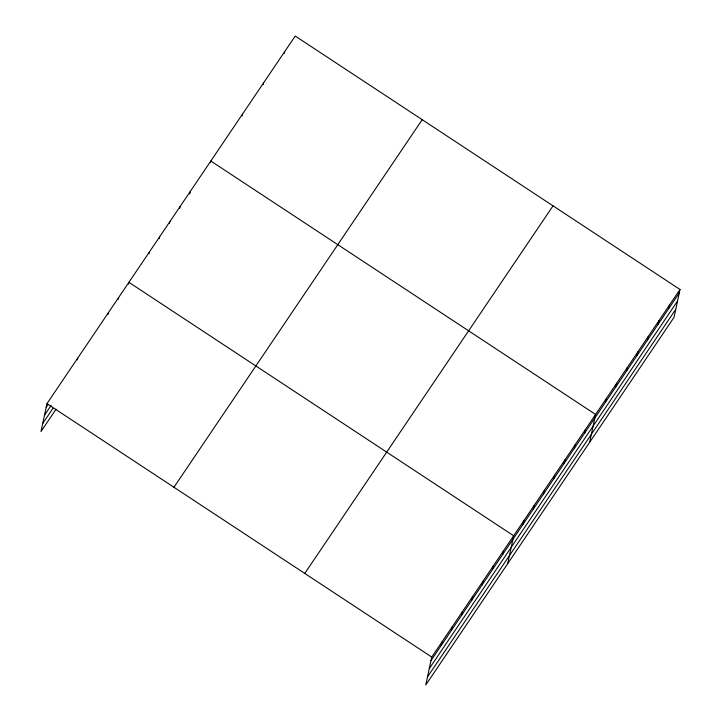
<?xml version="1.0" encoding="UTF-8"?>
<svg xmlns="http://www.w3.org/2000/svg" width="721" height="721" viewBox="0 0 721 721"><rect width="100%" height="100%" fill="white"/><g stroke="black" fill="none" stroke-linecap="round" stroke-linejoin="round"><path stroke-width="1.08" d="M680.002 289.481L431.753 657.065L425.778 684.95L674.027 317.366L680.002 289.481L295.222 36.05L46.973 403.634L40.998 431.519L56.058 409.213M77.318 359.914L77.697 358.139M108.042 314.419L108.42 312.653M118.28 299.26L118.659 297.494M128.518 284.101L128.897 282.326L513.676 535.766L507.701 563.651M148.995 253.774L149.373 251.999M159.242 238.606L159.62 236.839M169.48 223.447L169.859 221.68M179.718 208.288L180.097 206.512M189.767 194.003L190.335 191.353M210.442 162.793L210.82 161.026L595.6 414.458L589.616 442.352M242.094 115.928L242.472 114.161M263.192 84.681L263.571 82.915M284.29 53.444L284.669 51.669M441.234 645.439L442 641.906M451.481 630.28L452.238 626.738M461.719 615.112L462.476 611.579M471.958 599.953L472.715 596.411M482.196 584.794L482.953 581.252M492.434 569.626L493.2 566.084M502.681 554.467L503.438 550.925M523.158 524.14L523.915 520.598M533.396 508.981L534.162 505.439M543.643 493.813L544.4 490.271M553.881 478.654L554.638 475.112M564.119 463.486L564.876 459.953M574.358 448.327L575.115 444.785M584.596 433.168L585.362 429.626M605.388 402.381L606.145 398.839M615.941 386.753L616.698 383.221M626.495 371.135L627.252 367.593M637.04 355.516L637.797 351.974M647.593 339.888L648.35 336.356M658.138 324.27L658.904 320.728M668.691 308.642L669.448 305.109M46.216 407.167L48.028 404.49M44.495 415.206L51.119 405.391M42.719 423.479L52.957 408.32M173.95 487.261L422.2 119.686M304.776 573.429L553.025 205.855M430.996 660.607L679.245 293.023M429.274 668.637L677.524 301.063M427.499 676.92L675.748 309.336M46.973 403.634L431.753 657.065"/></g></svg>
